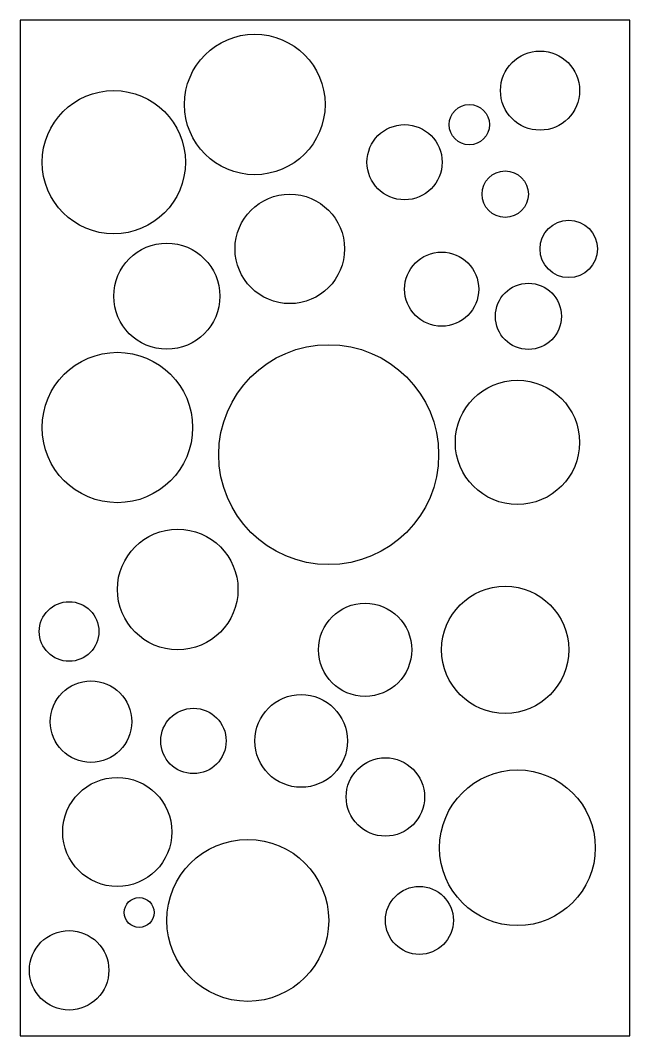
# Model space of a CAD drawing. Header units: millimetres. Extents: x -180 to 0, y 0 to 300.
import ezdxf

# ---------------------------------------------------------------- set-up
doc = ezdxf.new("R2010")
doc.units = ezdxf.units.MM

msp = doc.modelspace()

# ---------------------------------------------------------------- linework, layer by layer
msp.add_lwpolyline([(0, 300), (-180, 300), (-180, 0), (0, 0)], close=True)
for centre, radius in [((-110.74, 275.13), 20.76), ((-26.48, 279.23), 11.68), ((-152.4, 258.07), 21.16), ((-47.38, 269.17), 5.96), ((-66.5, 258.07), 11.1), ((-36.77, 248.63), 6.85), ((-100.4, 232.46), 16.17), ((-17.99, 232.46), 8.49), ((-136.73, 218.49), 15.67), ((-55.55, 220.56), 10.95), ((-29.92, 212.54), 9.76), ((-88.91, 171.67), 32.48), ((-151.33, 179.69), 22.22), ((-33.15, 175.29), 18.35), ((-133.51, 131.84), 17.81), ((-36.77, 114.02), 18.78), ((-165.59, 119.42), 8.8), ((-78.16, 114.02), 13.78), ((-159.12, 92.78), 12.05), ((-97.04, 87.09), 13.7), ((-128.86, 87.09), 9.66), ((-72.16, 70.53), 11.58), ((-33.15, 55.53), 23), ((-151.36, 60.19), 16.12), ((-112.82, 34.06), 23.91), ((-62.12, 34.06), 10.04), ((-144.89, 36.39), 4.41), ((-165.59, 19.32), 11.74)]:
    msp.add_circle(centre, radius)

doc.saveas('drawing.dxf')
